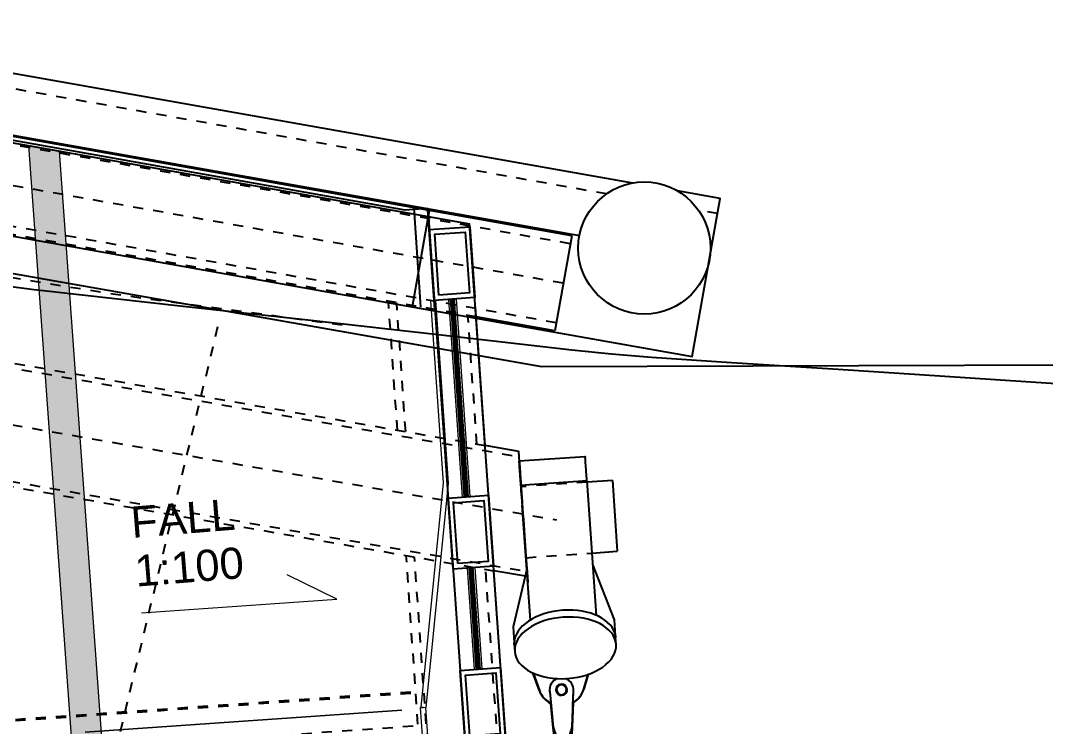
# Model space of a CAD drawing. Header units: millimetres. Extents: x 50357 to 985146, y 723188 to 1803594.
# Drawn here: x 834546.54 to 834556.63, y 818208.71 to 818215.66 of the extents above; entities that cross this region are included whole.
import ezdxf
from ezdxf.xclip import XClip

# ---------------------------------------------------------------- set-up
doc = ezdxf.new("R2010")
doc.units = ezdxf.units.MM
doc.header["$LTSCALE"] = 3
doc.header["$MEASUREMENT"] = 0
for name, pattern in [('x-baseplan$0$DGN Style 2', [1.94727e-06, 0, -1.94727e-06]), ('XXASB-PIW-ARC-DWG-1012-MWP-XXXX-WS3-XC$0$XXXXX-PIW-P-ASB_BRIDGE_DECK_STR-XXX$0$CENTER2', [28.575, 19.05, -3.175, 3.175, -3.175]), ('XXASB-PIW-ARC-DWG-1012-MWP-XXXX-WS3-XC$0$XXXXX-PIW-P-ASB_BRIDGE_DECK_STR-XXX$0$HIDDEN2', [4.7625, 3.175, -1.5875]), ('XXASB-PIW-ARC-DWG-1012-MWP-XXXX-WS3-XC$0$XXXXX-PIW-P-ASB_BRIDGE_DECK_STR-XXX$0$Member Hidden', [4.5, 2.5, -2])]:
    doc.linetypes.add(name, pattern=pattern)
doc.layers.add('00_Xref', color=7, linetype='Continuous')
for name, color, linetype, true_color in [('WKD071__', 7, 'Continuous', 0x6e6e6e), ('x-baseplan$0$AR-ROAD_AR_BS_MI_', 7, 'Continuous', 0x6d6d6d), ('XXASB-PIW-ARC-DWG-1012-MWP-XXXX-WS3-XC$0$XXXXX-PIW-P-ASB_BRIDGE_DECK_STR-XXX$0$A-DETL-CNTR', 7, 'XXASB-PIW-ARC-DWG-1012-MWP-XXXX-WS3-XC$0$XXXXX-PIW-P-ASB_BRIDGE_DECK_STR-XXX$0$CENTER2', 0x6e6e6e), ('XXASB-PIW-ARC-DWG-1012-MWP-XXXX-WS3-XC$0$XXXXX-PIW-P-ASB_BRIDGE_DECK_STR-XXX$0$A-GENM', 7, 'Continuous', 0x6e6e6e), ('XXASB-PIW-ARC-DWG-1012-MWP-XXXX-WS3-XC$0$XXXXX-PIW-P-ASB_BRIDGE_DECK_STR-XXX$0$ADS280__', 7, 'Continuous', 0x6e6e6e), ('XXASB-PIW-ARC-DWG-1012-MWP-XXXX-WS3-XC$0$XXXXX-PIW-P-ASB_BRIDGE_DECK_STR-XXX$0$ADS280_B', 7, 'Continuous', 0x6e6e6e), ('XXASB-PIW-ARC-DWG-1012-MWP-XXXX-WS3-XC$0$XXXXX-PIW-P-ASB_BRIDGE_DECK_STR-XXX$0$ADS280_BSteel', 7, 'Continuous', 0x6e6e6e), ('XXASB-PIW-ARC-DWG-1012-MWP-XXXX-WS3-XC$0$XXXXX-PIW-P-ASB_BRIDGE_DECK_STR-XXX$0$ADS280_C', 7, 'Continuous', 0x6e6e6e), ('XXASB-PIW-ARC-DWG-1012-MWP-XXXX-WS3-XC$0$XXXXX-PIW-P-ASB_BRIDGE_DECK_STR-XXX$0$ADS280_EX', 7, 'Continuous', 0x6e6e6e), ('XXASB-PIW-ARC-DWG-1012-MWP-XXXX-WS3-XC$0$XXXXX-PIW-P-ASB_BRIDGE_DECK_STR-XXX$0$ADS280_H', 7, 'XXASB-PIW-ARC-DWG-1012-MWP-XXXX-WS3-XC$0$XXXXX-PIW-P-ASB_BRIDGE_DECK_STR-XXX$0$Member Hidden', 0x6e6e6e)]:
    doc.layers.add(name, color=color, linetype=linetype, true_color=true_color)
for name, color, linetype, lineweight, true_color in [('XXASB-PIW-ARC-DWG-1012-MWP-XXXX-WS3-XC$0$XXXXX-PIW-P-ASB_BRIDGE_DECK_ARC-XXX$0$A-FLOR-HRAL', 7, 'Continuous', 13, 0x6e6e6e), ('XXASB-PIW-ARC-DWG-1012-MWP-XXXX-WS3-XC$0$XXXXX-PIW-P-ASB_BRIDGE_DECK_ARC-XXX$0$ADS030__', 7, 'Continuous', 13, 0x6e6e6e), ('XXASB-PIW-ARC-DWG-1012-MWP-XXXX-WS3-XC$0$XXXXX-PIW-P-ASB_BRIDGE_DECK_ARC-XXX$0$ADS280__', 7, 'Continuous', 13, 0x6e6e6e), ('XXASB-PIW-ARC-DWG-1012-MWP-XXXX-WS3-XC$0$XXXXX-PIW-P-ASB_BRIDGE_DECK_ARC-XXX$0$Q-SPCQ', 7, 'Continuous', 13, 0x6e6e6e)]:
    doc.layers.add(name, color=color, linetype=linetype, lineweight=lineweight, true_color=true_color)
doc.styles.add('XXASB-PIW-ARC-DWG-1012-MWP-XXXX-WS3-XC$0$XXXXX-PIW-P-ASB_BRIDGE_DECK_ARC-XXX$0$Arial_4', font='arial.ttf', dxfattribs={"height": 2500})

# ---------------------------------------------------------------- blocks, each defined once
blk = doc.blocks.new('x-baseplan')
blk.add_lwpolyline([(834550.55, 818213.81), (834557.171, 818119.106), (834549.739, 818118.586), (834547.98, 818143.75), (834547.581, 818143.722), (834547.541, 818144.296), (834539.964, 818143.766), (834540.021, 818142.96), (834532.454, 818142.451), (834523.973, 818144.32), (834526.254, 818154.672), (834539.411, 818151.675), (834539.646, 818148.322), (834547.222, 818148.851), (834547.183, 818149.408), (834547.582, 818149.436), (834542.996, 818215.041), (834543.221, 818215.057), (834550.326, 818213.794), (834550.55, 818213.81)])
at = {"layer": 'x-baseplan$0$AR-ROAD_AR_BS_MI_', "linetype": 'x-baseplan$0$DGN Style 2'}
blk.add_line((834545.323, 818199.52), (834548.491, 818212.67), dxfattribs=at)
at = {"layer": 'x-baseplan$0$AR-ROAD_AR_BS_MI_', "flags": 128}
blk.add_lwpolyline([(834506.84, 818269.481, 0.360963), (834521.641, 818221.911, 0.100934), (834541.721, 818214.002), (834551.671, 818212.252), (834592.861, 818212.383), (834617.661, 818213.134), (834813.071, 818216.608), (834883.041, 818221.15, 0.392146)], format="xyb", dxfattribs=at)
at = {"layer": 'x-baseplan$0$AR-ROAD_AR_BS_MI_', "linetype": 'x-baseplan$0$DGN Style 2', "extrusion": (0, 0, -1)}
blk.add_arc((-834559.78, 818295.91), 83.858, 276.89796, 283.12168, dxfattribs=at)
at = {"layer": 'x-baseplan$0$AR-ROAD_AR_BS_MI_'}
blk.add_open_spline([(834888.665, 818328.071), (834888.665, 818328.071), (834888.38, 818295.02), (834888.087, 818261.082), (834887.794, 818227.143), (834887.768, 818226.21), (834887.39, 818225.246), (834886.994, 818224.237), (834886.615, 818223.274), (834886.556, 818223.201), (834885.661, 818222.604), (834884.725, 818221.98), (834883.83, 818221.383), (834883.597, 818221.343), (834873.619, 818220.652), (834860.549, 818219.749), (834847.672, 818218.854), (834832.738, 818217.866), (834820.676, 818217.062), (834808.614, 818216.262), (834808.202, 818216.253), (834798.216, 818216.563), (834787.806, 818216.885), (834777.587, 818217.202), (834777.095, 818217.207), (834775.314, 818216.982), (834773.484, 818216.75), (834771.722, 818216.527), (834771.671, 818216.57), (834771.645, 818217.373), (834771.618, 818218.224), (834771.592, 818219.026), (834771.541, 818219.077), (834771.155, 818219.095), (834770.77, 818219.102), (834770.242, 818219.14), (834766.915, 818218.612), (834763.588, 818218.125), (834759.897, 818217.561), (834759.344, 818217.483), (834757.063, 818217.045), (834755.223, 818216.701), (834753.383, 818216.352), (834752.97, 818216.312), (834747.801, 818215.981), (834742.492, 818215.641), (834737.491, 818215.32), (834737.081, 818215.324), (834727.346, 818215.757), (834717.058, 818216.215), (834707.041, 818216.661), (834706.366, 818216.703), (834702.632, 818217.245), (834698.893, 818217.768), (834694.285, 818218.463), (834693.274, 818218.558), (834689.609, 818219.485), (834686.87, 818220.14), (834684.135, 818220.815), (834684.075, 818220.779), (834683.571, 818218.816), (834683.055, 818216.803), (834682.551, 818214.841), (834682.49, 818214.793), (834674.562, 818214.657), (834653.522, 818214.345), (834632.075, 818214.063), (834618.507, 818213.88), (834618.047, 818213.825), (834618.027, 818213.647), (834618.002, 818213.422), (834617.983, 818213.244), (834617.817, 818213.191), (834613.223, 818213.048), (834605.566, 818212.815), (834598.069, 818212.566), (834593.334, 818212.437), (834591.662, 818212.338), (834586.267, 818212.362), (834582.168, 818212.427), (834578.069, 818212.459), (834577.53, 818212.45), (834575.782, 818212.323), (834573.51, 818212.164), (834571.4, 818211.994), (834569.297, 818211.947), (834567.195, 818211.894), (834565.093, 818211.823), (834563.026, 818211.871), (834561.099, 818211.904), (834559.171, 818211.941), (834558.436, 818211.972), (834556.687, 818212.086), (834554.415, 818212.242), (834552.49, 818212.355), (834550.255, 818212.614), (834548.339, 818212.823), (834546.423, 818213.039), (834546.04, 818213.101), (834544.327, 818213.474), (834542.112, 818213.97), (834540.07, 818214.394), (834537.988, 818214.984), (834536.233, 818215.466), (834534.481, 818215.955), (834534.184, 818216.056), (834531.88, 818217.03), (834529.565, 818217.988), (834526.791, 818219.191), (834526.152, 818219.404), (834524.108, 818220.67), (834522.537, 818221.602), (834520.974, 818222.551), (834520.779, 818222.699), (834518.57, 818224.615), (834516.299, 818226.586), (834514.142, 818228.457), (834514.033, 818228.577), (834512.459, 818230.826), (834510.831, 818233.151), (834509.249, 818235.41), (834509.156, 818235.58), (834507.941, 818238.422), (834506.7, 818241.322), (834505.501, 818244.127), (834505.467, 818244.262), (834505.023, 818248.141), (834504.568, 818252.11), (834504.123, 818256), (834504.123, 818256.155), (834504.547, 818258.998), (834504.99, 818261.967), (834505.424, 818264.87), (834505.472, 818265.078), (834506.065, 818266.745), (834506.737, 818268.636), (834507.383, 818270.446), (834507.715, 818271.283), (834510.808, 818278.816), (834513.922, 818286.342), (834518.059, 818296.292), (834527.719, 818319.825), (834537.437, 818343.334), (834549.605, 818372.978), (834553.978, 818383.502), (834558.355, 818394.025), (834561.147, 818400.862), (834563.364, 818406.319), (834570.454, 818423.487), (834576.15, 818437.214), (834581.853, 818450.939), (834588.294, 818466.578), (834593.902, 818480.205), (834600.857, 818497.086), (834602.215, 818500.337), (834615.375, 818532.025), (834628.728, 818564.165), (834642.079, 818596.307), (834643.969, 818600.826), (834646.951, 818607.735), (834649.987, 818614.77), (834652.672, 818620.994), (834652.773, 818621.187), (834655.258, 818624.795), (834657.826, 818628.523), (834660.348, 818632.184), (834660.457, 818632.369), (834661.199, 818634.176), (834662.013, 818636.156), (834662.8, 818638.072), (834662.826, 818638.265), (834662.722, 818638.314), (834662.612, 818638.352), (834662.485, 818638.469), (834662.384, 818638.563), (834662.265, 818638.651), (834662.23, 818638.816), (834662.166, 818638.938), (834662.169, 818639.21), (834662.236, 818639.352), (834662.282, 818639.57), (834662.607, 818640.197), (834664.306, 818643.537), (834666.001, 818646.804), (834667.621, 818649.982), (834668.743, 818652.084), (834672.427, 818657.406), (834679.254, 818662.863), (834689.317, 818666.078), (834699.261, 818666.012), (834703.972, 818665), (834706.284, 818664.244), (834706.384, 818664.213), (834720.683, 818659.508), (834735.203, 818654.754), (834749.718, 818649.989), (834750.461, 818649.77), (834764.354, 818646.01), (834778.541, 818642.17), (834792.296, 818638.447), (834793.076, 818638.264), (834813.719, 818633.833), (834837.116, 818628.811), (834860.028, 818623.892), (834862.946, 818623.255), (834864.322, 818622.869), (834865.695, 818622.47), (834867.678, 818621.931), (834869.374, 818621.313), (834878.22, 818618.199), (834886.398, 818615.294), (834893.624, 818612.736), (834893.738, 818612.666), (834894.704, 818611.309), (834895.698, 818609.913), (834896.664, 818608.556), (834896.693, 818608.409), (834896.751, 818599.577), (834896.814, 818590.171), (834896.875, 818580.871), (834896.869, 818579.936), (834896.602, 818569.404), (834896.326, 818558.873), (834896.035, 818547.201), (834895.704, 818538.637), (834895.252, 818528.309), (834894.882, 818519.481), (834894.772, 818517.107), (834894.516, 818512.753), (834894.245, 818508.4), (834893.339, 818492.105), (834892.641, 818479.555), (834891.803, 818465.259), (834891.631, 818462.137), (834891.44, 818459.015), (834891.361, 818456.639), (834890.857, 818443.354), (834890.355, 818429.221), (834889.889, 818416.087), (834889.848, 818414.409), (834889.557, 818393.819), (834889.256, 818373.229), (834889.006, 818353.471), (834889.006, 818353.471), (834888.955, 818349.443), (834888.882, 818342.729), (834888.771, 818336.016), (834888.758, 818331.576), (834888.714, 818329.823), (834888.665, 818328.071)], degree=3, knots=[0, 0, 0, 0, 0.033626, 0.067252, 0.069059, 0.069059, 0.069159, 0.071165, 0.071265, 0.071265, 0.071365, 0.073454, 0.073554, 0.073554, 0.073946, 0.093905, 0.100212, 0.100212, 0.124359, 0.12481, 0.12481, 0.125198, 0.145138, 0.146001, 0.146001, 0.14614, 0.149655, 0.149755, 0.149755, 0.149855, 0.151388, 0.151488, 0.151488, 0.151588, 0.152273, 0.152273, 0.152659, 0.159122, 0.159122, 0.160257, 0.160257, 0.163847, 0.164067, 0.164067, 0.164693, 0.174606, 0.174891, 0.174891, 0.175442, 0.194717, 0.195845, 0.195845, 0.196093, 0.203524, 0.203524, 0.20558, 0.20558, 0.211212, 0.211312, 0.211312, 0.211412, 0.215437, 0.215537, 0.215537, 0.215637, 0.23167, 0.258354, 0.25928, 0.25928, 0.25938, 0.259643, 0.259743, 0.259743, 0.260069, 0.269095, 0.27533, 0.27533, 0.278736, 0.278736, 0.286307, 0.287076, 0.287076, 0.287405, 0.290642, 0.291712, 0.291712, 0.294921, 0.295991, 0.295991, 0.299128, 0.299913, 0.299913, 0.300626, 0.303478, 0.304548, 0.304548, 0.308056, 0.30847, 0.30847, 0.308847, 0.312039, 0.313089, 0.313089, 0.316441, 0.316791, 0.316791, 0.31708, 0.321883, 0.321883, 0.32324, 0.32324, 0.32677, 0.326959, 0.326959, 0.32727, 0.332908, 0.333079, 0.333079, 0.333241, 0.338666, 0.338853, 0.338853, 0.339061, 0.345144, 0.34527, 0.34527, 0.345429, 0.353216, 0.353397, 0.353397, 0.353533, 0.359245, 0.359506, 0.359506, 0.359681, 0.363106, 0.36359, 0.36359, 0.364938, 0.380162, 0.380162, 0.386865, 0.431922, 0.431922, 0.452068, 0.455112, 0.455112, 0.467096, 0.467096, 0.492906, 0.497337, 0.497337, 0.527321, 0.527321, 0.534488, 0.534488, 0.597137, 0.605306, 0.605306, 0.607105, 0.620617, 0.620897, 0.620897, 0.621063, 0.629811, 0.630109, 0.630109, 0.63025, 0.634084, 0.634464, 0.634464, 0.634564, 0.634698, 0.634698, 0.634914, 0.634986, 0.634986, 0.63525, 0.63525, 0.635553, 0.635553, 0.635699, 0.63699, 0.643184, 0.643184, 0.644248, 0.64803, 0.656298, 0.663294, 0.669382, 0.674106, 0.674106, 0.67432, 0.67432, 0.704737, 0.705406, 0.705406, 0.706314, 0.734691, 0.735311, 0.735311, 0.736322, 0.778271, 0.784004, 0.784004, 0.784347, 0.786914, 0.786914, 0.788526, 0.790585, 0.805999, 0.806183, 0.806183, 0.806283, 0.809571, 0.809671, 0.809671, 0.80989, 0.827641, 0.828812, 0.828812, 0.829545, 0.850248, 0.850248, 0.853304, 0.867687, 0.871282, 0.871282, 0.872523, 0.880156, 0.880156, 0.905731, 0.905731, 0.909295, 0.912095, 0.912095, 0.914131, 0.939148, 0.940871, 0.940871, 0.942563, 0.982771, 0.982771, 0.982771, 0.982771, 0.990968, 0.996432, 0.996432, 1, 1, 1, 1], dxfattribs=at)
blk = doc.blocks.new('XXASB-PIW-ARC-DWG-1012-MWP-XXXX-WS3-XC$0$XXXXX-PIW-P-ASB_BRIDGE_DECK_ARC-XXX$0$Top Rail Type - Top Rail_Internal_-3272781-DECK F_F_L__ARC')
at = {"layer": 'XXASB-PIW-ARC-DWG-1012-MWP-XXXX-WS3-XC$0$XXXXX-PIW-P-ASB_BRIDGE_DECK_ARC-XXX$0$A-FLOR-HRAL'}
for p, q in [((-666710, 164873), (-666685, 164873)), ((-666710, 127659), (-666710, 164873)), ((-666660, 127659), (-666660, 164870))]:
    blk.add_line(p, q, dxfattribs=at)
blk = doc.blocks.new('XXASB-PIW-ARC-DWG-1012-MWP-XXXX-WS3-XC$0$XXXXX-PIW-P-ASB_BRIDGE_DECK_ARC-XXX$0$Railing - End-Caps_0070CER10-01A-V4-DECK F_F_L__ARC')
at = {"layer": 'XXASB-PIW-ARC-DWG-1012-MWP-XXXX-WS3-XC$0$XXXXX-PIW-P-ASB_BRIDGE_DECK_ARC-XXX$0$A-FLOR-HRAL'}
for p, q in [((-39, 0), (-39, -2)), ((-39, 0), (-37, 0)), ((-37, 0), (37, 0)), ((37, 0), (40, 0)), ((40, -2), (40, 0))]:
    blk.add_line(p, q, dxfattribs=at)
for centre, start_param, end_param in [((-37, -2), 3.451107, 3.495283), ((37, -2), 5.497787, 7.50039)]:
    blk.add_ellipse(centre, major_axis=(2.5, 0), ratio=0.000001, start_param=start_param, end_param=end_param, dxfattribs=at)
blk = doc.blocks.new('XXASB-PIW-ARC-DWG-1012-MWP-XXXX-WS3-XC$0$XXXXX-PIW-P-ASB_BRIDGE_DECK_ARC-XXX$0$Railing - Railing-3272793-DECK F_F_L__ARC')
at = {"layer": 'XXASB-PIW-ARC-DWG-1012-MWP-XXXX-WS3-XC$0$XXXXX-PIW-P-ASB_BRIDGE_DECK_ARC-XXX$0$A-FLOR-HRAL'}
for p, q in [((-666157, 168858), (-666157, 166910)), ((-666154, 168858), (-666137, 168858)), ((-666138, 166910), (-666138, 168858)), ((-666135, 168858), (-666127, 168858)), ((-666135, 166910), (-666135, 168858)), ((-666128, 166910), (-666127, 168858)), ((-666126, 168858), (-666125, 168858)), ((-666126, 166910), (-666126, 168858)), ((-666125, 168858), (-666119, 168858)), ((-666125, 166910), (-666125, 168858)), ((-666119, 168858), (-666118, 168858)), ((-666119, 166910), (-666119, 168858)), ((-666118, 168858), (-666117, 168858)), ((-666118, 166910), (-666118, 168858)), ((-666117, 168858), (-666116, 168858)), ((-666117, 166910), (-666117, 168858)), ((-666116, 168858), (-666110, 168858)), ((-666116, 166910), (-666116, 168858)), ((-666110, 168858), (-666109, 168858)), ((-666110, 166910), (-666110, 168858)), ((-666109, 166910), (-666109, 168858)), ((-666107, 168858), (-666099, 168858)), ((-666107, 166910), (-666107, 168858)), ((-666099, 166910), (-666099, 168858)), ((-666097, 168858), (-666080, 168858)), ((-666097, 166910), (-666097, 168858)), ((-666078, 166910), (-666078, 168858)), ((-666157, 166210), (-666157, 165209)), ((-666138, 165209), (-666138, 166210)), ((-666135, 165209), (-666135, 166210)), ((-666128, 165209), (-666128, 166210)), ((-666126, 165209), (-666126, 166210)), ((-666125, 165209), (-666125, 166210)), ((-666119, 165209), (-666119, 166210)), ((-666118, 165209), (-666118, 166210)), ((-666117, 165209), (-666117, 166210)), ((-666116, 165209), (-666116, 166210)), ((-666110, 165209), (-666110, 166210)), ((-666109, 165209), (-666109, 166210)), ((-666107, 165209), (-666107, 166210)), ((-666099, 165209), (-666099, 166210)), ((-666097, 165209), (-666097, 166210)), ((-666078, 165209), (-666078, 166210))]:
    blk.add_line(p, q, dxfattribs=at)
at = {"layer": 'XXASB-PIW-ARC-DWG-1012-MWP-XXXX-WS3-XC$0$XXXXX-PIW-P-ASB_BRIDGE_DECK_ARC-XXX$0$A-FLOR-HRAL', "flags": 128}
for points in [[(-666157, 168858), (-666156, 168858), (-666156, 168858), (-666155, 168858), (-666155, 168858), (-666154, 168858)], [(-666138, 168858), (-666137, 168858), (-666137, 168858), (-666137, 168858), (-666136, 168858), (-666136, 168858), (-666135, 168858)], [(-666127, 168858), (-666127, 168858), (-666127, 168858), (-666127, 168858), (-666126, 168858), (-666126, 168858), (-666126, 168858)], [(-666108, 168858), (-666108, 168858), (-666108, 168858), (-666108, 168858), (-666108, 168858), (-666107, 168858), (-666107, 168858)], [(-666099, 168858), (-666099, 168858), (-666098, 168858), (-666098, 168858), (-666097, 168858), (-666097, 168858), (-666097, 168858)], [(-666080, 168858), (-666080, 168858), (-666079, 168858), (-666079, 168858), (-666078, 168858), (-666078, 168858)]]:
    blk.add_lwpolyline(points, dxfattribs=at)
at = {"extrusion": (0, 0, -1), "zscale": -1, "rotation": 0.0002948635560541269}
blk.add_blockref('XXASB-PIW-ARC-DWG-1012-MWP-XXXX-WS3-XC$0$XXXXX-PIW-P-ASB_BRIDGE_DECK_ARC-XXX$0$Railing - End-Caps_0070CER10-01A-V4-DECK F_F_L__ARC', (666117, 168860), dxfattribs=at)
blk = doc.blocks.new('XXASB-PIW-ARC-DWG-1012-MWP-XXXX-WS3-XC$0$XXXXX-PIW-P-ASB_BRIDGE_DECK_ARC-XXX$0$Top Rail Type - Top Rail_Internal_-3343961-DECK F_F_L__ARC')
at = {"layer": 'XXASB-PIW-ARC-DWG-1012-MWP-XXXX-WS3-XC$0$XXXXX-PIW-P-ASB_BRIDGE_DECK_ARC-XXX$0$A-FLOR-HRAL'}
for p, q in [((-666285, 168860), (-666335, 168860)), ((-666335, 168860), (-666335, 167062)), ((-666285, 168860), (-666285, 167058)), ((-666335, 167062), (-666709, 164877)), ((-666285, 167058), (-666660, 164870)), ((-666660, 164868), (-666709, 164877)), ((-666660, 164870), (-666660, 164868))]:
    blk.add_line(p, q, dxfattribs=at)
blk = doc.blocks.new('XXASB-PIW-ARC-DWG-1012-MWP-XXXX-WS3-XC$0$XXXXX-PIW-P-ASB_BRIDGE_DECK_ARC-XXX')
at = {"layer": 'XXASB-PIW-ARC-DWG-1012-MWP-XXXX-WS3-XC$0$XXXXX-PIW-P-ASB_BRIDGE_DECK_ARC-XXX$0$Q-SPCQ'}
h = blk.add_hatch(dxfattribs=at)
h.set_pattern_fill('FLEX', color=256, scale=10, angle=93.9987)
h.set_pattern_definition([(93.998705, (834733143.105, 817782021.74), (-63.345417, -4.4281045), [63.5, -63.5]), (138.998705, (834733138.677, 817782085.085), (-63.345417, -4.4281045), [15.875, -58.052561, 15.875, -89.802561])])
h.paths.add_polyline_path([(834551476, 818147152), (834551775, 818147173), (834546924, 818214372), (834546620, 818214426)])
at = {"layer": 'XXASB-PIW-ARC-DWG-1012-MWP-XXXX-WS3-XC$0$XXXXX-PIW-P-ASB_BRIDGE_DECK_ARC-XXX$0$ADS030__', "flags": 128}
blk.add_lwpolyline([(834547732, 818209828), (834549654, 818209963), (834549166, 818210203)], dxfattribs=at)
at = {"layer": 'XXASB-PIW-ARC-DWG-1012-MWP-XXXX-WS3-XC$0$XXXXX-PIW-P-ASB_BRIDGE_DECK_ARC-XXX$0$ADS280__'}
for p, q in [((834542588, 818215140), (834550962, 818213657)), ((834550962, 818213657), (834551322, 818208516)), ((834547177, 818208652), (834550294, 818208870)), ((834550294, 818208870), (834547177, 818208652))]:
    blk.add_line(p, q, dxfattribs=at)
at = {"layer": 'XXASB-PIW-ARC-DWG-1012-MWP-XXXX-WS3-XC$0$XXXXX-PIW-P-ASB_BRIDGE_DECK_ARC-XXX$0$Q-SPCQ'}
blk.add_lwpolyline([(834551476, 818147152), (834551775, 818147173), (834546924, 818214372), (834546620, 818214426)], close=True, dxfattribs=at)
at = {"layer": 'XXASB-PIW-ARC-DWG-1012-MWP-XXXX-WS3-XC$0$XXXXX-PIW-P-ASB_BRIDGE_DECK_ARC-XXX$0$A-FLOR-HRAL', "rotation": 3.999000000000387}
for name in ['XXASB-PIW-ARC-DWG-1012-MWP-XXXX-WS3-XC$0$XXXXX-PIW-P-ASB_BRIDGE_DECK_ARC-XXX$0$Railing - Railing-3272793-DECK F_F_L__ARC', 'XXASB-PIW-ARC-DWG-1012-MWP-XXXX-WS3-XC$0$XXXXX-PIW-P-ASB_BRIDGE_DECK_ARC-XXX$0$Top Rail Type - Top Rail_Internal_-3343961-DECK F_F_L__ARC', 'XXASB-PIW-ARC-DWG-1012-MWP-XXXX-WS3-XC$0$XXXXX-PIW-P-ASB_BRIDGE_DECK_ARC-XXX$0$Top Rail Type - Top Rail_Internal_-3272781-DECK F_F_L__ARC']:
    blk.add_blockref(name, (835227065, 818090920), dxfattribs=at)
at = {"layer": 'XXASB-PIW-ARC-DWG-1012-MWP-XXXX-WS3-XC$0$XXXXX-PIW-P-ASB_BRIDGE_DECK_ARC-XXX$0$ADS030__', "insert": (834547616, 818210871), "char_height": 307.4, "width": 3288.75, "attachment_point": 1, "rotation": 4.6066, "line_spacing_factor": 0.938532, "style": 'XXASB-PIW-ARC-DWG-1012-MWP-XXXX-WS3-XC$0$XXXXX-PIW-P-ASB_BRIDGE_DECK_ARC-XXX$0$Arial_4'}
blk.add_mtext('FALL\\P1:100', dxfattribs=at)
blk = doc.blocks.new('XXASB-PIW-ARC-DWG-1012-MWP-XXXX-WS3-XC$0$XXXXX-PIW-P-ASB_BRIDGE_DECK_STR-XXX$0$Hanger Joint - Hanger Joint-1357535-DECK F_F_L__STR')
at = {"layer": 'XXASB-PIW-ARC-DWG-1012-MWP-XXXX-WS3-XC$0$XXXXX-PIW-P-ASB_BRIDGE_DECK_STR-XXX$0$A-GENM'}
for p, q in [((834551772, 818207302), (834551709, 818207480)), ((834551710, 818207479), (834551772, 818207305)), ((834552252, 818207466), (834552209, 818207319)), ((834552209, 818207323), (834552251, 818207465)), ((834551772, 818207305), (834551772, 818207302))]:
    blk.add_line(p, q, dxfattribs=at)
for centre, start_param, end_param in [((834551988, 818207388), 3.477995, 4.215962), ((834551988, 818207384), 3.477995, 4.217242), ((834551988, 818207388), 5.20946, 5.968693), ((834551988, 818207384), 5.208163, 5.968692)]:
    blk.add_ellipse(centre, major_axis=(231, 7), ratio=0.998865, start_param=start_param, end_param=end_param, dxfattribs=at)
blk = doc.blocks.new('XXASB-PIW-ARC-DWG-1012-MWP-XXXX-WS3-XC$0$XXXXX-PIW-P-ASB_BRIDGE_DECK_STR-XXX$0$Hanger Node - Hanger Node-V19-DECK F_F_L__STR')
at = {"layer": 'XXASB-PIW-ARC-DWG-1012-MWP-XXXX-WS3-XC$0$XXXXX-PIW-P-ASB_BRIDGE_DECK_STR-XXX$0$A-GENM'}
for p, q in [((834551872, 818207309), (834551872, 818207307)), ((834551872, 818207303), (834551872, 818207301)), ((834551874, 818207293), (834551908, 818206945)), ((834551874, 818207291), (834551874, 818207292)), ((834551874, 818207291), (834551887, 818207153)), ((834551935, 818207311), (834551935, 818207311)), ((834551935, 818207302), (834551935, 818207302)), ((834551945, 818207311), (834551945, 818207303)), ((834552035, 818207306), (834552035, 818207313)), ((834552045, 818207314), (834552045, 818207314)), ((834552045, 818207305), (834552045, 818207306)), ((834552094, 818206951), (834552107, 818207300)), ((834552102, 818207160), (834552107, 818207298)), ((834552107, 818207298), (834552107, 818207299)), ((834552108, 818207314), (834552108, 818207316)), ((834552108, 818207308), (834552108, 818207310)), ((834551908, 818206937), (834551884, 818207179)), ((834551887, 818207146), (834551884, 818207179)), ((834552104, 818207186), (834552094, 818206943)), ((834552103, 818207186), (834552102, 818207153)), ((834551888, 818207140), (834551887, 818207146)), ((834552102, 818207153), (834552102, 818207147)), ((834551928, 818206728), (834551945, 818206701)), ((834551948, 818206701), (834551952, 818206587)), ((834552071, 818206590), (834552068, 818206705)), ((834552071, 818206705), (834552086, 818206732)), ((834551952, 818206587), (834551964, 818206487)), ((834552064, 818206490), (834552071, 818206590))]:
    blk.add_line(p, q, dxfattribs=at)
at = {"layer": 'XXASB-PIW-ARC-DWG-1012-MWP-XXXX-WS3-XC$0$XXXXX-PIW-P-ASB_BRIDGE_DECK_STR-XXX$0$A-GENM', "flags": 128}
for points in [[(834551887, 818207153), (834551888, 818207144), (834551888, 818207139)], [(834552102, 818207145), (834552102, 818207150), (834552102, 818207160)]]:
    blk.add_lwpolyline(points, dxfattribs=at)
at = {"layer": 'XXASB-PIW-ARC-DWG-1012-MWP-XXXX-WS3-XC$0$XXXXX-PIW-P-ASB_BRIDGE_DECK_STR-XXX$0$A-GENM'}
for centre, major_axis, ratio, start_param, end_param in [((834551990, 818207312), (118, 4), 0.998865, 1.869237, 3.278356), ((834551990, 818207313), (55, 1.6), 0.998865, 1.570796, 4.712389), ((834551990, 818207313), (55, 1.6), 0.998865, 4.71239, 7.853982), ((834551990, 818207312), (118, 4), 0.998865, 6.146423, 7.497383), ((834551990, 818207310), (118, 4), 0.998865, 3.034419, 3.127367), ((834551990, 818207310), (118, 4), 0.998865, 3.134325, 3.278355), ((834551990, 818207313), (55, 1.6), 0.998865, 3.362419, 4.712391), ((834551990, 818207313), (48.9, 1.5), 0.998865, 1.570799, 4.712391), ((834551990, 818207313), (48.9, 1.5), 0.998865, 4.712389, 7.853982), ((834551990, 818207313), (55, 1.6), 0.998865, 4.712389, 6.062361), ((834551990, 818207310), (118, 4), 0.998865, 0.014225, 0.107174), ((834551990, 818207310), (118, 4), 0.998865, 6.146422, 6.290452), ((834552007, 818206741), (84.9, 2.5), 0.047623, 0.359433, 2.782159), ((834552008, 818206703), (63.3, 1.9), 0.047623, 0, 3.141593), ((834552008, 818206703), (63.3, 1.9), 0.047623, 3.169122, 3.452016), ((834552008, 818206703), (60, 1.8), 0.047623, 0, 3.141593), ((834552008, 818206703), (63.3, 1.9), 0.047623, 5.971859, 6.255656), ((834552011, 818206588), (60, 1.8), 0.047623, 0, 3.141592), ((834552014, 818206489), (50, 1.5), 0.047623, 2.202619, 2.243995), ((834552014, 818206489), (50, 1.5), 0.047623, 1.762845, 1.835806), ((834552014, 818206489), (50, 1.5), 0.047623, 1.305751, 1.378747), ((834552014, 818206489), (50, 1.5), 0.047623, 0.897598, 0.938973), ((834552014, 818206489), (50, 1.5), 0.047623, 0.364112, 0.505319)]:
    blk.add_ellipse(centre, major_axis=major_axis, ratio=ratio, start_param=start_param, end_param=end_param, dxfattribs=at)
for points, knots in [([(834551908, 818206945), (834551911, 818206936), (834551917, 818206918), (834551926, 818206891), (834551934, 818206868), (834551942, 818206850), (834551946, 818206839), (834551950, 818206830), (834551953, 818206823), (834551955, 818206818), (834551958, 818206813), (834551959, 818206810), (834551961, 818206807), (834551963, 818206803), (834551966, 818206797), (834551969, 818206792), (834551971, 818206788), (834551972, 818206786), (834551973, 818206785), (834551975, 818206783), (834551976, 818206781), (834551978, 818206779), (834551980, 818206776), (834551983, 818206772), (834551986, 818206768), (834551990, 818206765), (834551991, 818206764), (834551993, 818206764), (834551994, 818206763), (834551996, 818206762), (834551999, 818206762), (834552003, 818206761), (834552006, 818206761), (834552010, 818206761), (834552014, 818206762), (834552016, 818206763), (834552018, 818206764), (834552020, 818206764), (834552021, 818206765), (834552023, 818206766), (834552026, 818206769), (834552029, 818206773), (834552032, 818206777), (834552034, 818206781), (834552036, 818206783), (834552037, 818206785), (834552038, 818206787), (834552039, 818206788), (834552040, 818206790), (834552042, 818206794), (834552045, 818206800), (834552047, 818206805), (834552049, 818206810), (834552051, 818206813), (834552052, 818206816), (834552054, 818206821), (834552056, 818206826), (834552059, 818206833), (834552062, 818206842), (834552066, 818206854), (834552072, 818206872), (834552079, 818206895), (834552087, 818206923), (834552092, 818206942), (834552094, 818206951)], [0, 0, 0, 0, 0.066667, 0.133333, 0.2, 0.233333, 0.266667, 0.283333, 0.3, 0.316667, 0.325, 0.333333, 0.341667, 0.35, 0.366667, 0.383333, 0.391667, 0.395833, 0.4, 0.404167, 0.408333, 0.416667, 0.425, 0.433333, 0.45, 0.458333, 0.4625, 0.466667, 0.470833, 0.475, 0.483333, 0.491667, 0.5, 0.508333, 0.516667, 0.525, 0.529167, 0.533333, 0.5375, 0.541667, 0.55, 0.566667, 0.575, 0.583333, 0.591667, 0.595833, 0.6, 0.604167, 0.608333, 0.616667, 0.633333, 0.65, 0.658333, 0.666667, 0.675, 0.683333, 0.7, 0.716667, 0.733333, 0.766667, 0.8, 0.866667, 0.933333, 1, 1, 1, 1]), ([(834551927, 818206740), (834551927, 818206746), (834551925, 818206760), (834551924, 818206780), (834551922, 818206801), (834551920, 818206821), (834551918, 818206842), (834551915, 818206869), (834551912, 818206904), (834551909, 818206931), (834551908, 818206945)], [0, 0, 0, 0, 0.1, 0.2, 0.3, 0.4, 0.5, 0.6, 0.8, 0.9989289, 0.9989289, 0.9989289, 0.9989289]), ([(834551908, 818206937), (834551909, 818206924), (834551912, 818206897), (834551915, 818206863), (834551918, 818206836), (834551920, 818206816), (834551922, 818206796), (834551924, 818206776), (834551926, 818206756), (834551927, 818206743), (834551928, 818206737)], [0, 0, 0, 0, 0.2, 0.4, 0.5, 0.6, 0.7, 0.8, 0.9, 1, 1, 1, 1]), ([(834552094, 818206951), (834552094, 818206937), (834552093, 818206909), (834552091, 818206875), (834552090, 818206847), (834552089, 818206826), (834552089, 818206806), (834552088, 818206785), (834552087, 818206765), (834552087, 818206751), (834552086, 818206744)], [0.0010711, 0.0010711, 0.0010711, 0.0010711, 0.2, 0.4, 0.5, 0.6, 0.7, 0.8, 0.9, 1, 1, 1, 1]), ([(834552087, 818206742), (834552087, 818206748), (834552087, 818206761), (834552088, 818206781), (834552089, 818206801), (834552090, 818206821), (834552090, 818206841), (834552091, 818206868), (834552093, 818206902), (834552094, 818206929), (834552094, 818206943)], [0, 0, 0, 0, 0.1, 0.2, 0.3, 0.4, 0.5, 0.6, 0.8, 1, 1, 1, 1]), ([(834551929, 818206728), (834551929, 818206728), (834551928, 818206728), (834551928, 818206729), (834551928, 818206731), (834551928, 818206733), (834551928, 818206735), (834551928, 818206737), (834551927, 818206740)], [0, 0, 0, 0, 0.166667, 0.333333, 0.5, 0.583333, 0.666667, 1, 1, 1, 1]), ([(834551928, 818206737), (834551928, 818206735), (834551928, 818206733), (834551928, 818206731), (834551928, 818206730), (834551928, 818206729), (834551928, 818206729)], [0, 0, 0, 0, 0.3333333, 0.4166667, 0.5, 0.6666667, 0.6666667, 0.6666667, 0.6666667]), ([(834552086, 818206744), (834552086, 818206742), (834552086, 818206740), (834552086, 818206737), (834552086, 818206736), (834552086, 818206734), (834552086, 818206733), (834552086, 818206732), (834552086, 818206732)], [0, 0, 0, 0, 0.333333, 0.416667, 0.5, 0.666667, 0.833333, 1, 1, 1, 1]), ([(834552086, 818206733), (834552086, 818206734), (834552086, 818206734), (834552086, 818206736), (834552086, 818206738), (834552086, 818206740), (834552087, 818206742)], [0.3333333, 0.3333333, 0.3333333, 0.3333333, 0.5, 0.5833333, 0.6666667, 1, 1, 1, 1])]:
    blk.add_open_spline(points, degree=3, knots=knots, dxfattribs=at)
blk = doc.blocks.new('XXASB-PIW-ARC-DWG-1012-MWP-XXXX-WS3-XC$0$XXXXX-PIW-P-ASB_BRIDGE_DECK_STR-XXX$0$Arch Built-up Joint - ARCH JOINT BUILT-UP BOX-V32-DECK F_F_L__STR')
at = {"layer": 'XXASB-PIW-ARC-DWG-1012-MWP-XXXX-WS3-XC$0$XXXXX-PIW-P-ASB_BRIDGE_DECK_STR-XXX$0$A-GENM'}
for p, q in [((834552223, 818209606), (834551574, 818209561)), ((834551676, 818209330), (834551591, 818209324)), ((834551591, 818209316), (834551591, 818209324)), ((834552154, 818209363), (834551676, 818209330)), ((834552239, 818209369), (834552154, 818209363)), ((834552239, 818209369), (834552332, 818208044)), ((834551683, 818207999), (834551604, 818209131)), ((834551648, 818208500), (834551513, 818207932)), ((834552510, 818208002), (834552297, 818208546)), ((834552521, 818207843), (834552510, 818208002)), ((834551513, 818207932), (834551524, 818207773)), ((834551524, 818207773), (834551524, 818207773)), ((834551525, 818207758), (834551524, 818207773)), ((834552521, 818207843), (834552521, 818207843)), ((834552521, 818207843), (834552522, 818207828)), ((834552527, 818207760), (834552522, 818207828)), ((834551525, 818207758), (834551530, 818207690))]:
    blk.add_line(p, q, dxfattribs=at)
for centre, major_axis, ratio, start_param, end_param in [((834551616, 818208962), (-42, 599), 0.000001, 5.89324, 11.716794), ((834551616, 818208962), (-42, 599), 0.000001, 5.750472, 7.077765), ((834551616, 818208962), (-42, 599), 0.000001, 5.072432, 6.530357), ((834551616, 818208962), (-42, 599), 0.000001, 5.464959, 7.507738), ((834551616, 818208962), (-42, 599), 0.000001, 6.043724, 6.95866), ((834552265, 818209008), (-42, 599), 0.000001, 5.32997, 6.387557), ((834551616, 818208962), (-42, 599), 0.000001, 5.32997, 6.387557), ((834551616, 818208962), (-42, 599), 0.000001, 0.343273, 0.921604), ((834552024, 818207793), (499, 35), 0.604544, 1.57081, 3.091572), ((834552024, 818207793), (499, 35), 0.604544, 0.050021, 1.57081), ((834552028, 818207725), (499, 35), 0.604544, 1.570796, 3.140584), ((834552028, 818207725), (499, 35), 0.604544, 0.001008, 1.570796), ((834552024, 818207793), (499, 35), 0.604544, 3.091572, 3.136796), ((834552024, 818207793), (499, 35), 0.604544, 0.004797, 0.050021), ((834552028, 818207725), (499, 35), 0.604544, 3.141593, 4.712389), ((834552028, 818207725), (499, 35), 0.604544, 4.712389, 6.283185)]:
    blk.add_ellipse(centre, major_axis=major_axis, ratio=ratio, start_param=start_param, end_param=end_param, dxfattribs=at)
blk = doc.blocks.new('XXASB-PIW-ARC-DWG-1012-MWP-XXXX-WS3-XC$0$XXXXX-PIW-P-ASB_BRIDGE_DECK_STR-XXX$0$Circular Hollow Sections - CHS Ø 700x50 THK-3369184-DECK F_F_L__STR')
at = {"layer": 'XXASB-PIW-ARC-DWG-1012-MWP-XXXX-WS3-XC$0$XXXXX-PIW-P-ASB_BRIDGE_DECK_STR-XXX$0$ADS280_B'}
for p, q in [((2288, 350), (2038, 350)), ((2288, 350), (2288, -350)), ((2038, -350), (2288, -350))]:
    blk.add_line(p, q, dxfattribs=at)
at = {"layer": 'XXASB-PIW-ARC-DWG-1012-MWP-XXXX-WS3-XC$0$XXXXX-PIW-P-ASB_BRIDGE_DECK_STR-XXX$0$ADS280_H'}
for p, q in [((2038, 350), (1388, 350)), ((1388, -350), (2038, -350))]:
    blk.add_line(p, q, dxfattribs=at)
blk = doc.blocks.new('XXASB-PIW-ARC-DWG-1012-MWP-XXXX-WS3-XC$0$XXXXX-PIW-P-ASB_BRIDGE_DECK_STR-XXX$0$C1')
at = {"layer": 'XXASB-PIW-ARC-DWG-1012-MWP-XXXX-WS3-XC$0$XXXXX-PIW-P-ASB_BRIDGE_DECK_STR-XXX$0$ADS280_C'}
for points in [[(-350, 200), (350, 200), (350, -200), (-350, -200)], [(-300, 150), (300, 150), (300, -150), (-300, -150)]]:
    blk.add_lwpolyline(points, close=True, dxfattribs=at)
blk = doc.blocks.new('XXASB-PIW-ARC-DWG-1012-MWP-XXXX-WS3-XC$0$XXXXX-PIW-P-ASB_BRIDGE_DECK_STR-XXX')
at = {"layer": 'XXASB-PIW-ARC-DWG-1012-MWP-XXXX-WS3-XC$0$XXXXX-PIW-P-ASB_BRIDGE_DECK_STR-XXX$0$A-DETL-CNTR'}
for p, q in [((834551884, 818213071), (834541536, 818214906)), ((834542126, 818212435), (834551817, 818210743))]:
    blk.add_line(p, q, dxfattribs=at)
at = {"layer": 'XXASB-PIW-ARC-DWG-1012-MWP-XXXX-WS3-XC$0$XXXXX-PIW-P-ASB_BRIDGE_DECK_STR-XXX$0$ADS280__'}
for p in [(834542588, 818215140), (834551322, 818208516)]:
    blk.add_line(p, (834550962, 818213657), dxfattribs=at)
at = {"layer": 'XXASB-PIW-ARC-DWG-1012-MWP-XXXX-WS3-XC$0$XXXXX-PIW-P-ASB_BRIDGE_DECK_STR-XXX$0$ADS280_B'}
for p, q in [((834551967, 818213539), (834541619, 818215374)), ((834550483, 818212837), (834550415, 818213814)), ((834550620, 818212813), (834550552, 818213790)), ((834551967, 818213539), (834551801, 818212603)), ((834551115, 818211474), (834551026, 818212741)), ((834551801, 818212603), (834551026, 818212741)), ((834556373, 818136252), (834551201, 818210241)), ((834551531, 818210184), (834551201, 818210241)), ((834556373, 818136252), (834551292, 818208940))]:
    blk.add_line(p, q, dxfattribs=at)
blk.add_lwpolyline([(834551452, 818211315), (834551445, 818211417), (834551115, 818211474)], dxfattribs=at)
at = {"layer": 'XXASB-PIW-ARC-DWG-1012-MWP-XXXX-WS3-XC$0$XXXXX-PIW-P-ASB_BRIDGE_DECK_STR-XXX$0$ADS280_EX', "linetype": 'XXASB-PIW-ARC-DWG-1012-MWP-XXXX-WS3-XC$0$XXXXX-PIW-P-ASB_BRIDGE_DECK_STR-XXX$0$HIDDEN2'}
for p, q in [((834552310, 818213951), (834540346, 818216070)), ((834553402, 818213758), (834553214, 818213791))]:
    blk.add_line(p, q, dxfattribs=at)
at = {"layer": 'XXASB-PIW-ARC-DWG-1012-MWP-XXXX-WS3-XC$0$XXXXX-PIW-P-ASB_BRIDGE_DECK_STR-XXX$0$ADS280_EX'}
blk.add_line((834550567, 818213803), (834550396, 818212838), dxfattribs=at)
for points in [[(834552568, 818214058), (834540372, 818216218), (834540268, 818215627), (834540298, 818215622)], [(834540346, 818216070), (834540097, 818214662), (834553153, 818212350), (834553402, 818213758)], [(834541517, 818215406), (834552044, 818213542)], [(834553327, 818213335), (834553428, 818213906), (834553008, 818213980)]]:
    blk.add_lwpolyline(points, dxfattribs=at)
blk.add_circle((834552682, 818213418), 650, dxfattribs=at)
at = {"layer": 'XXASB-PIW-ARC-DWG-1012-MWP-XXXX-WS3-XC$0$XXXXX-PIW-P-ASB_BRIDGE_DECK_STR-XXX$0$ADS280_H'}
for p, q in [((834551953, 818213460), (834541605, 818215295)), ((834551815, 818212682), (834541467, 818214517)), ((834551026, 818212741), (834542652, 818214226)), ((834542416, 818212943), (834551448, 818211365)), ((834542742, 818212937), (834551115, 818211474)), ((834550252, 818211625), (834550163, 818212894)), ((834550333, 818211611), (834550245, 818212879)), ((834551034, 818211489), (834550945, 818212755)), ((834542495, 818211812), (834551527, 818210235)), ((834542829, 818211703), (834551201, 818210241)), ((834550468, 818208531), (834550338, 818210392)), ((834550548, 818208537), (834550420, 818210378)), ((834551882, 818199357), (834551120, 818210255)), ((834543898, 818208598), (834550432, 818209055)), ((834543899, 818208586), (834550433, 818209042)), ((834543921, 818208261), (834550455, 818208718))]:
    blk.add_line(p, q, dxfattribs=at)
at = {"layer": 'XXASB-PIW-ARC-DWG-1012-MWP-XXXX-WS3-XC$0$XXXXX-PIW-P-ASB_BRIDGE_DECK_STR-XXX$0$ADS280_H', "ltscale": 0.3}
blk.add_line((834551026, 818212741), (834550958, 818213718), dxfattribs=at)
at = {"layer": 'XXASB-PIW-ARC-DWG-1012-MWP-XXXX-WS3-XC$0$XXXXX-PIW-P-ASB_BRIDGE_DECK_STR-XXX$0$A-GENM'}
for name in ['XXASB-PIW-ARC-DWG-1012-MWP-XXXX-WS3-XC$0$XXXXX-PIW-P-ASB_BRIDGE_DECK_STR-XXX$0$Arch Built-up Joint - ARCH JOINT BUILT-UP BOX-V32-DECK F_F_L__STR', 'XXASB-PIW-ARC-DWG-1012-MWP-XXXX-WS3-XC$0$XXXXX-PIW-P-ASB_BRIDGE_DECK_STR-XXX$0$Hanger Joint - Hanger Joint-1357535-DECK F_F_L__STR', 'XXASB-PIW-ARC-DWG-1012-MWP-XXXX-WS3-XC$0$XXXXX-PIW-P-ASB_BRIDGE_DECK_STR-XXX$0$Hanger Node - Hanger Node-V19-DECK F_F_L__STR']:
    blk.add_blockref(name, (-123, 1758), dxfattribs=at)
at = {"layer": 'XXASB-PIW-ARC-DWG-1012-MWP-XXXX-WS3-XC$0$XXXXX-PIW-P-ASB_BRIDGE_DECK_STR-XXX$0$ADS280_BSteel', "linetype": 'XXASB-PIW-ARC-DWG-1012-MWP-XXXX-WS3-XC$0$XXXXX-PIW-P-ASB_BRIDGE_DECK_STR-XXX$0$Member Hidden', "rotation": 3.998705136120173}
blk.add_blockref('XXASB-PIW-ARC-DWG-1012-MWP-XXXX-WS3-XC$0$XXXXX-PIW-P-ASB_BRIDGE_DECK_STR-XXX$0$Circular Hollow Sections - CHS Ø 700x50 THK-3369184-DECK F_F_L__STR', (834550109, 818210623), dxfattribs=at)
at = {"layer": 'XXASB-PIW-ARC-DWG-1012-MWP-XXXX-WS3-XC$0$XXXXX-PIW-P-ASB_BRIDGE_DECK_STR-XXX$0$ADS280_C', "rotation": 93.99870513598016}
for p in [(834550789, 818213265), (834550974, 818210622), (834551092, 818208926)]:
    blk.add_blockref('XXASB-PIW-ARC-DWG-1012-MWP-XXXX-WS3-XC$0$XXXXX-PIW-P-ASB_BRIDGE_DECK_STR-XXX$0$C1', p, dxfattribs=at)
blk = doc.blocks.new('XXASB-PIW-ARC-DWG-1012-MWP-XXXX-WS3-XC')
for name in ['XXASB-PIW-ARC-DWG-1012-MWP-XXXX-WS3-XC$0$XXXXX-PIW-P-ASB_BRIDGE_DECK_STR-XXX', 'XXASB-PIW-ARC-DWG-1012-MWP-XXXX-WS3-XC$0$XXXXX-PIW-P-ASB_BRIDGE_DECK_ARC-XXX']:
    blk.add_blockref(name, (0, 0))

msp = doc.modelspace()

# ---------------------------------------------------------------- block references
at = {"layer": '00_Xref'}
ref = msp.add_blockref('x-baseplan', (0, 0), dxfattribs=at)
XClip(ref).set_block_clipping_path([(834202.4041511728, 818417.7787976696), (834906.6320897909, 818467.0097314056), (834956.0121295976, 817760.6488927433), (834251.7841909796, 817711.4179590072)])
at = {"layer": 'WKD071__', "xscale": 0.001, "yscale": 0.001, "zscale": 0.001}
msp.add_blockref('XXASB-PIW-ARC-DWG-1012-MWP-XXXX-WS3-XC', (0, 0), dxfattribs=at)

doc.saveas('drawing.dxf')
